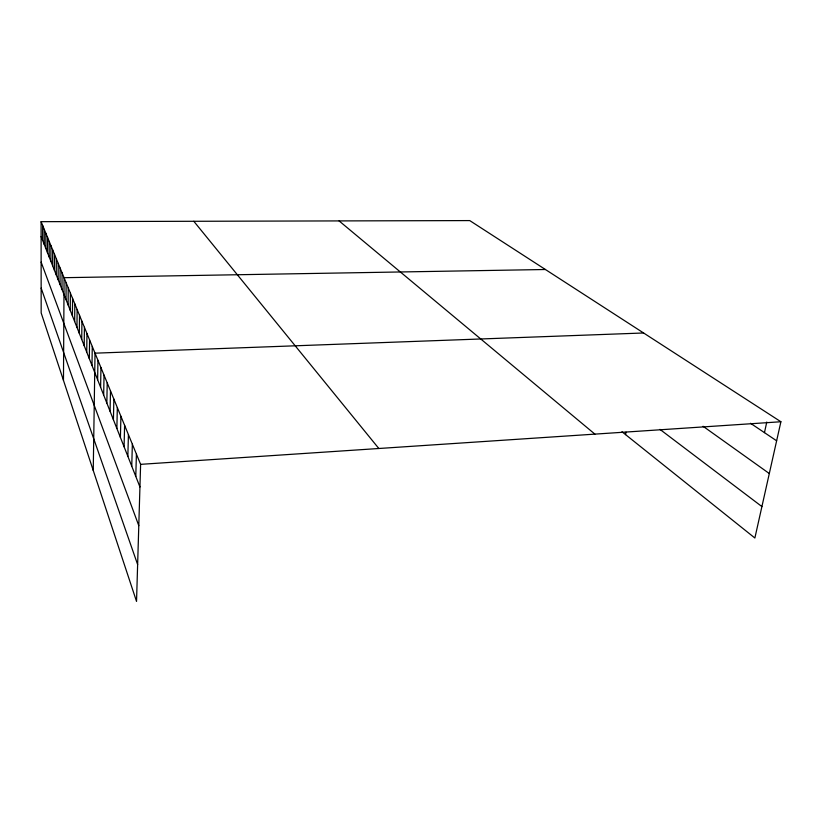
<?xml version="1.0" encoding="UTF-8"?>
<svg xmlns="http://www.w3.org/2000/svg" width="822" height="822" viewBox="0 0 822 822"><rect width="100%" height="100%" fill="white"/><g stroke="black" fill="none" stroke-linecap="round" stroke-linejoin="round"><path stroke-width="1.23" d="M44.244 244.442L44.244 229.338M45.847 248.532L45.857 233.284M47.491 252.693L47.512 237.311M49.176 256.947L49.197 241.421M50.892 261.293L50.923 245.624M52.639 265.732L52.68 249.909M54.427 270.263L54.478 254.296M56.256 274.887L56.307 258.766M58.115 279.614L58.187 263.348M60.027 284.453L60.109 268.023M61.979 289.395L62.071 272.801M63.469 380.391L64.075 277.692L545.397 269.503M66.017 299.619L66.13 282.696M68.103 304.911L68.226 287.823M70.24 310.326L70.373 293.064M72.428 315.874L72.572 298.427M74.668 321.546L74.833 303.924M76.96 327.362L77.134 309.555M79.313 333.321L79.508 315.319M81.727 339.424L81.933 321.238M84.193 345.692L84.419 327.3M86.731 352.114L86.968 333.516M89.331 358.7L89.577 339.897M91.992 365.451L92.27 346.452M93.246 470.451L95.023 353.172L643.595 332.982M97.633 379.743L97.941 360.293M100.613 387.285L100.952 367.619M103.675 395.053L104.034 375.14M106.829 403.047L107.22 382.898M110.076 411.277L110.487 390.871M113.426 419.744L113.857 399.091M116.868 428.478L117.33 407.568M120.413 437.468L120.916 416.292M124.081 446.747L124.605 425.303M127.852 456.323L128.417 434.591M131.756 466.208L132.352 444.188M135.784 476.411L136.411 454.104M41.1 221.673L140.613 464.348L136.534 601.416L41.172 312.935L41.1 221.673L469.732 220.584L780.9 421.748L754.873 538.009L621.956 431.735M625.563 434.622L626.015 432.125M764.46 432.639L766.782 422.035M140.613 464.348L780.9 421.748M750.517 423.279L776.636 440.808M703.067 426.269L769.31 473.534M659.963 429.382L761.912 506.578M339.106 220.923L594.892 434.119M193.807 221.282L378.829 448.493M41.11 236.52L139.946 486.953M41.131 262.115L138.795 525.648M41.151 288.09L137.634 564.55M42.652 225.464L42.662 240.445"/></g></svg>
